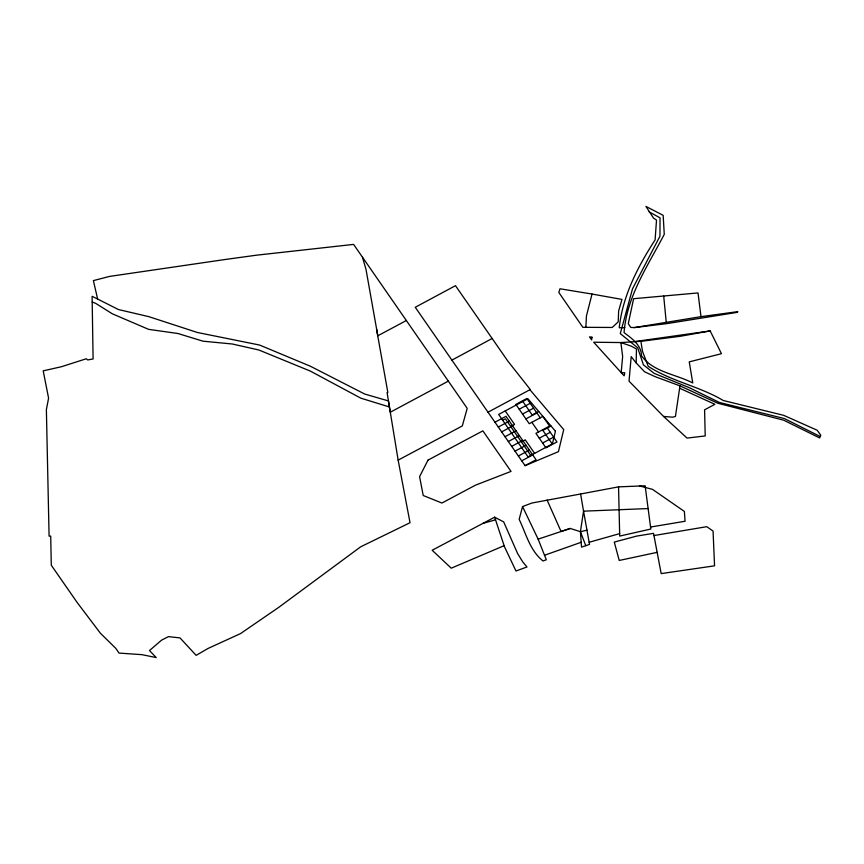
<?xml version="1.0" encoding="UTF-8"?>
<svg xmlns="http://www.w3.org/2000/svg" width="864" height="864" viewBox="0 0 864 864"><rect width="100%" height="100%" fill="white"/><g stroke="black" fill="none" stroke-linecap="round" stroke-linejoin="round"><path stroke-width="1.3" d="M640.894 341.334L642.492 351.324L648.216 366.293C671.393 381.38 699.451 386.305 723.287 400.507L783.659 415.325L817.171 430.229L820.8 435.24L819.59 437.929L783.767 420.217L717.8 403.229L679.979 385.862L654.934 376.585L644.598 371.79L636.152 362.902L636.466 348.991L631.055 346.064L620.87 342.554L593.698 342.23L624.132 375.851L624.791 372.773L621.173 372.589L622.652 356.411L620.87 342.554L640.894 341.334L680.173 336.301L710.176 330.923L721.44 353.7L689.256 361.865L692.755 382.968C675.95 374.177 653.357 372.19 641.542 355.849C641.315 344.93 631.94 338.515 624.067 332.618C626.702 296.395 647.914 265.702 664.265 234.349L663.163 215.33L645.948 206.431L653.53 218.128L656.521 220.061L655.106 239.868C637.87 266.663 622.717 295.553 619.229 327.758L624.802 327.607M585.9 327.067L586.44 315.954L592.045 294.052L621.961 299.408L618.646 310.889L618.203 321.872L612.23 327.467L582.844 327.305L558.824 292.453L559.991 288.781L592.045 294.052M679.979 385.862L675.432 416.437L672.721 417.193L663.574 416.448L629.035 381.154L631.195 356.638L636.152 362.902M648.184 508.561L583.556 511.164L589.518 544.417L581.515 547.139L580.414 531.695L583.556 511.164L580.608 493.992L618.548 486.864L645.116 485.795L650.819 529.038L619.704 536.08L618.548 486.864M522.558 506.563L519.156 519.34C526.057 533.66 529.956 550.67 543.046 560.995L546.318 559.775L538.132 539.147L522.558 506.563L531.922 503.021L580.608 493.992M97.632 299.02L92.113 296.309L93.096 358.97L87.685 359.953L86.324 358.754L61.387 366.736L43.2 370.85L48.589 398.153L46.375 409.612L49.086 536.144L50.717 536.08L51.278 565.218L77.134 602.446L100.375 633.204L115.808 648.378L119.048 653.087L141.934 654.664L156.211 657.569L149.494 650.56L161.536 640.17L168.458 636.638L180.004 637.902L196.15 655.355L208.04 648.454L240.484 633.614L278.683 607.403L360.666 546.815L410.033 522.72L398.153 460.134L462.316 425.941L467.208 408.348L406.35 320.522L377.806 335.783L366.034 269.536L362.437 257.148L353.603 244.404L256.565 255.182L224.046 259.654L109.49 276.426L93.388 280.616L97.632 299.02L118.39 309.528L148.802 316.645L197.392 332.489L259.567 345.038L310.489 366.282L364.759 394.06L388.454 400.939L390.29 412.236L448.351 381.121M451.904 360.115L492.156 338.504L507.848 361.109L530.291 389.513L488.03 412.193M494.975 422.215L505.991 416.318L536.08 459.756L525.074 465.653L415.249 307.271L455.479 285.682L492.156 338.504M519.199 409.234L530.215 403.337M502.675 420.26L505.364 418.813L530.766 455.436M498.323 427.043L509.328 421.146M522.547 414.061L533.563 408.164M510.678 426.481L514.555 424.408L505.213 410.918M538.704 411.469L532.17 414.968L522.828 401.49M501.66 431.87L512.676 425.974M525.895 418.889L536.911 412.992M505.008 436.698L516.024 430.79M508.345 441.526L519.361 435.618M511.693 446.353L522.709 440.446M521.392 441.925L525.247 439.852L534.622 453.373M551.048 426.038L542.873 430.412L552.236 443.934M515.041 451.17L526.046 445.273M539.266 438.199L550.282 432.302M518.378 455.998L529.394 450.101M542.614 443.027L553.63 437.13M521.726 460.825L532.742 454.928M494.651 517.18L504.468 546.718L515.97 570.996L526.997 566.978L522.785 561.967L517.59 553.511L503.712 521.932L494.651 517.18L432.173 550.249L451.246 568.188L504.122 545.681M525.064 465.653L558.425 451.678L563.728 429.613L529.913 389.718M544.525 555.25L581.17 542.279M538.132 539.147L570.262 528.444L580.414 531.695L587.11 530.194M570.262 528.444L561.071 531.5L547.106 500.072M589.151 542.268L619.661 533.617M482.965 523.368L495.634 519.804M657.148 552.344L619.229 560.455L614.282 542.084L636.692 536.09L653.54 533.347L661.176 573.61L714.56 565.823L713.059 531.058L706.763 526.684L653.962 535.55M634.316 327.586L700.985 316.645L737.845 311.645L737.489 312.314L667.019 323.6L634.316 327.586L630.752 327.434L628.29 323.644L633.614 298.706L698.026 292.928L700.985 316.645M650.549 527.029L685.066 521.262L684.374 511.434L652.514 489.37L639.479 485.924M635.137 341.507L710.176 330.923M389.448 406.976L360.828 398.164L310.349 371.099L258.8 349.974L232.254 343.991L203.029 341.194L177.952 333.515L148.586 329.346L112.288 313.783L95.634 303.329L92.2 302.033M679.622 388.217L714.884 404.309L704.581 409.817L705.218 435.942L687.064 438.091L663.574 416.448M820.217 436.536L784.393 418.565L719.474 402.494L689.256 387.655L654.113 373.345L643.421 364.846L637.697 347.814L620.287 333.59L632.491 288.846L659.956 236.207L660.042 217.836L649.08 211.864M540.248 417.82L526.878 398.509L515.862 404.406L529.232 423.716L542.884 416.405L549.569 426.06L535.928 433.372L545.951 447.854L556.967 441.958L546.934 427.475M531.868 422.302L538.564 431.957M362.437 257.148L406.35 320.522M580.414 531.695L585.781 545.681M376.542 329.087L387.839 392.45L387.083 392.558L398.153 460.134M663.692 295.952L666.252 322.412M591.97 337.219L591.646 339.919L589.518 336.884L591.97 337.219M555.444 431.222L552.409 443.848L528.055 456.894L498.647 414.439L527.926 398.758L555.444 431.222M428.026 460.102L419.591 476.636L423.22 495.504L441.936 503.032L475.394 485.212L511.034 471.398L482.879 430.866L428.026 460.102"/></g></svg>
